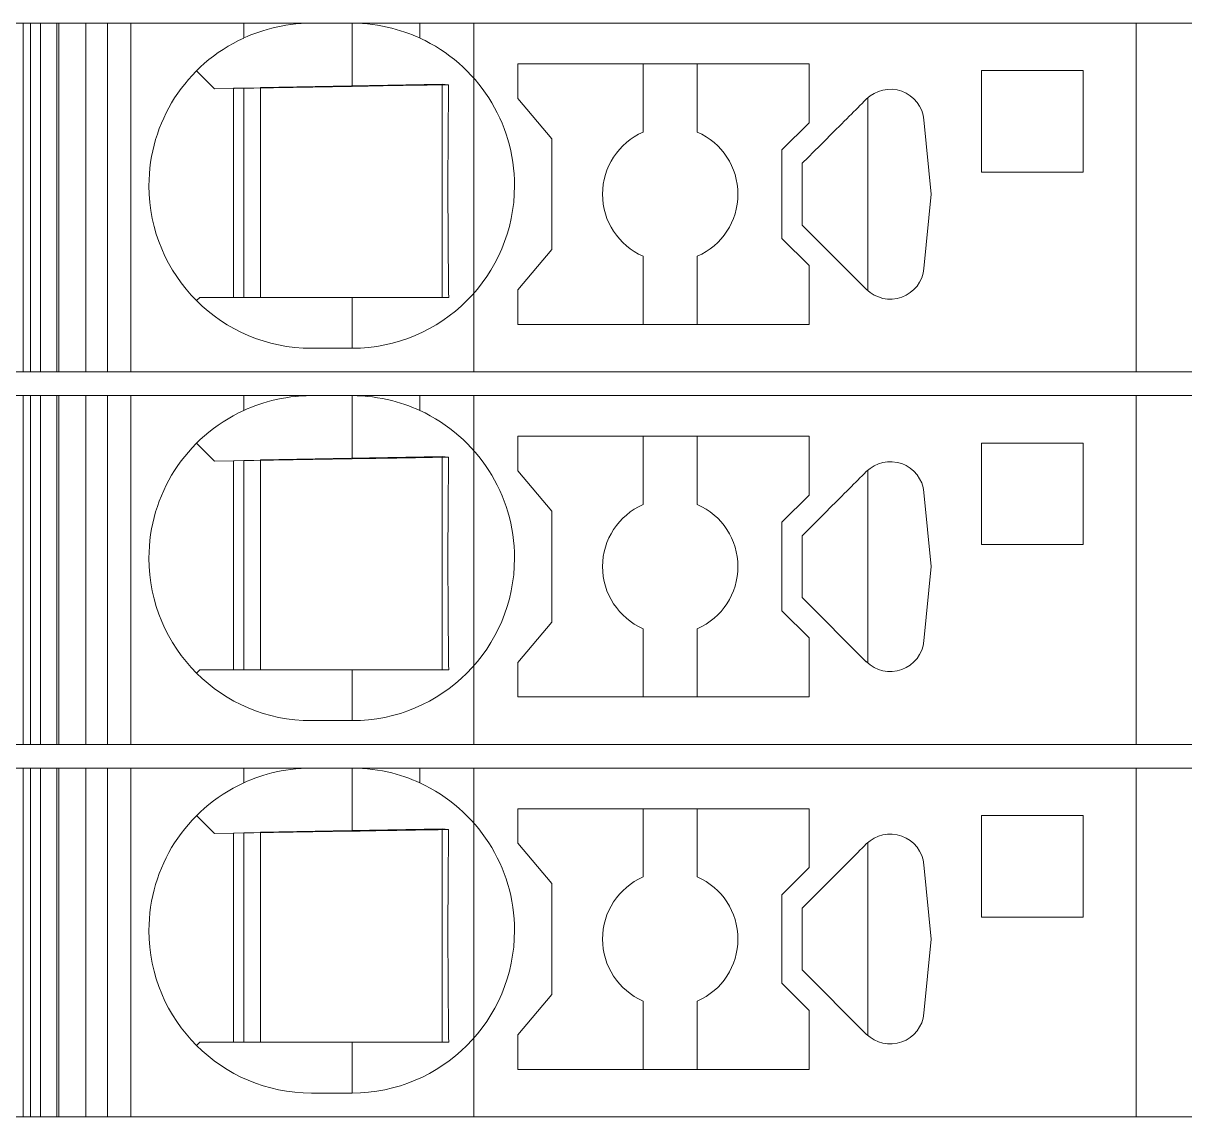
# Model space of a CAD drawing. Header units: millimetres. Extents: x 0 to 2100, y 0 to 1485.
# Drawn here: x 1240.89 to 1258.05, y 640.35 to 656.5 of the extents above; entities that cross this region are included whole.
import ezdxf
from ezdxf.enums import TextEntityAlignment as Align

# ---------------------------------------------------------------- set-up
doc = ezdxf.new("R2010")
doc.units = ezdxf.units.MM
for name, color, linetype, lineweight in [('EPLAN309', 5, 'Continuous', 5), ('EPLAN493', 5, 'Continuous', 5), ('MAIN-1', 7, 'Continuous', 5), ('MAIN-2', 7, 'Continuous', 5)]:
    doc.layers.add(name, color=color, linetype=linetype, lineweight=lineweight)
doc.styles.add('Tahoma', font='')
doc.styles.get('Tahoma').set_extended_font_data('Tahoma')

# ---------------------------------------------------------------- blocks, each defined once
blk = doc.blocks.new('EPLSYM_LibrarySPECIAL_Symbol12_Variant0_Placement8_26')
at = {"layer": 'EPLAN309', "lineweight": 13, "ltscale": 20}
blk.add_lwpolyline([(0, -5.15), (68.15, -5.15), (68.15, 0), (0, 0)], close=True, dxfattribs=at)
at = {"layer": 'EPLAN493', "color": 5, "style": 'Tahoma'}
blk.add_attdef('17_20450', text='', height=2.93475, dxfattribs=at).set_placement((0, -27.293475), align=Align.MIDDLE_RIGHT)
blk = doc.blocks.new('EPLSYM_LibrarySPECIAL_Symbol12_Variant0_Placement8_27')
at = {"layer": 'EPLAN309', "lineweight": 13, "ltscale": 20}
blk.add_lwpolyline([(0, -5.15), (68.15, -5.15), (68.15, 0), (0, 0)], close=True, dxfattribs=at)
at = {"layer": 'EPLAN493', "color": 5, "style": 'Tahoma'}
blk.add_attdef('17_20450', text='', height=2.93475, dxfattribs=at).set_placement((0, -27.293475), align=Align.MIDDLE_RIGHT)
blk = doc.blocks.new('EPLSYM_LibrarySPECIAL_Symbol12_Variant0_Placement8_28')
at = {"layer": 'EPLAN309', "lineweight": 13, "ltscale": 20}
blk.add_lwpolyline([(0, -5.15), (68.15, -5.15), (68.15, 0), (0, 0)], close=True, dxfattribs=at)
at = {"layer": 'EPLAN493', "color": 5, "style": 'Tahoma'}
blk.add_attdef('17_20450', text='', height=2.93475, dxfattribs=at).set_placement((0, -27.293475), align=Align.MIDDLE_RIGHT)

msp = doc.modelspace()

# ---------------------------------------------------------------- linework, layer by layer
at = {"layer": 'MAIN-1'}
for p, q in [((1241.001, 656.5), (1240.893, 656.5)), ((1240.893, 651.35), (1240.893, 656.5)), ((1241.001, 656.5), (1244.15, 656.5)), ((1241.001, 651.35), (1241.001, 656.5)), ((1244.15, 656.5), (1245.15, 656.5)), ((1244.15, 656.5), (1244.15, 656.282)), ((1244.497, 656.409), (1244.563, 656.427)), ((1244.563, 656.427), (1244.631, 656.443)), ((1244.631, 656.443), (1244.701, 656.458)), ((1244.701, 656.458), (1244.772, 656.47)), ((1244.772, 656.47), (1244.846, 656.481)), ((1244.846, 656.481), (1244.921, 656.489)), ((1244.921, 656.489), (1244.997, 656.495)), ((1244.997, 656.495), (1245.073, 656.499)), ((1245.073, 656.499), (1245.15, 656.5)), ((1245.75, 656.5), (1245.15, 656.5)), ((1245.827, 656.499), (1245.75, 656.5)), ((1246.75, 656.5), (1245.75, 656.5)), ((1245.75, 655.568), (1245.75, 656.5)), ((1245.903, 656.495), (1245.827, 656.499)), ((1245.979, 656.489), (1245.903, 656.495)), ((1246.054, 656.481), (1245.979, 656.489)), ((1246.128, 656.47), (1246.054, 656.481)), ((1246.199, 656.458), (1246.128, 656.47)), ((1246.269, 656.443), (1246.199, 656.458)), ((1246.337, 656.427), (1246.269, 656.443)), ((1246.403, 656.409), (1246.337, 656.427)), ((1246.75, 656.5), (1257.332, 656.5)), ((1246.75, 656.5), (1246.75, 656.282)), ((1258.05, 656.5), (1257.332, 656.5)), ((1257.332, 651.35), (1257.332, 656.5)), ((1244.15, 656.282), (1244.202, 656.305)), ((1244.202, 656.305), (1244.256, 656.327)), ((1244.256, 656.327), (1244.313, 656.349)), ((1244.313, 656.349), (1244.372, 656.37)), ((1244.372, 656.37), (1244.433, 656.39)), ((1244.433, 656.39), (1244.497, 656.409)), ((1246.467, 656.39), (1246.403, 656.409)), ((1246.528, 656.37), (1246.467, 656.39)), ((1246.587, 656.349), (1246.528, 656.37)), ((1246.644, 656.327), (1246.587, 656.349)), ((1246.698, 656.305), (1246.644, 656.327)), ((1246.75, 656.282), (1246.698, 656.305)), ((1248.2, 655.9), (1248.2, 655.389)), ((1252.5, 655.9), (1248.2, 655.9)), ((1250.05, 655.9), (1250.05, 654.892)), ((1250.85, 654.892), (1250.85, 655.9)), ((1252.5, 655.029), (1252.5, 655.9)), ((1243.453, 655.797), (1243.717, 655.533)), ((1255.05, 655.8), (1255.05, 654.3)), ((1256.55, 655.8), (1255.05, 655.8)), ((1256.55, 654.3), (1256.55, 655.8)), ((1243.717, 655.533), (1245.75, 655.568)), ((1245.87, 655.57), (1245.75, 655.568)), ((1245.987, 655.572), (1245.87, 655.57)), ((1246.1, 655.574), (1245.987, 655.572)), ((1246.209, 655.576), (1246.1, 655.574)), ((1246.313, 655.578), (1246.209, 655.576)), ((1246.412, 655.579), (1246.313, 655.578)), ((1246.507, 655.581), (1246.412, 655.579)), ((1246.599, 655.583), (1246.507, 655.581)), ((1246.688, 655.584), (1246.599, 655.583)), ((1246.774, 655.586), (1246.688, 655.584)), ((1246.858, 655.587), (1246.774, 655.586)), ((1246.94, 655.588), (1246.858, 655.587)), ((1247.02, 655.59), (1246.94, 655.588)), ((1247.099, 655.591), (1247.02, 655.59)), ((1247.079, 652.45), (1247.079, 655.591)), ((1247.176, 655.592), (1247.099, 655.591)), ((1247.176, 655.522), (1247.176, 655.592)), ((1244, 652.45), (1244, 655.538)), ((1244.15, 655.54), (1244.15, 652.45)), ((1244.4, 652.45), (1244.4, 655.545)), ((1247.174, 655.377), (1247.175, 655.45)), ((1247.175, 655.45), (1247.176, 655.522)), ((1248.7, 654.793), (1248.2, 655.389)), ((1253.367, 655.398), (1253.367, 652.552)), ((1247.172, 655.149), (1247.173, 655.227)), ((1247.173, 655.303), (1247.174, 655.377)), ((1247.173, 655.227), (1247.173, 655.303)), ((1253.19, 655.222), (1253.158, 655.191)), ((1253.221, 655.253), (1253.19, 655.222)), ((1253.252, 655.285), (1253.221, 655.253)), ((1253.284, 655.316), (1253.252, 655.285)), ((1253.315, 655.347), (1253.284, 655.316)), ((1253.346, 655.379), (1253.315, 655.347)), ((1247.17, 654.988), (1247.171, 655.07)), ((1247.171, 655.07), (1247.172, 655.149)), ((1253.021, 655.053), (1252.983, 655.015)), ((1253.058, 655.09), (1253.021, 655.053)), ((1253.094, 655.126), (1253.058, 655.09)), ((1253.127, 655.159), (1253.094, 655.126)), ((1253.158, 655.191), (1253.127, 655.159)), ((1254.302, 653.975), (1254.198, 655.072)), ((1247.169, 654.817), (1247.17, 654.904)), ((1247.17, 654.904), (1247.17, 654.988)), ((1252.1, 654.629), (1252.5, 655.029)), ((1252.902, 654.934), (1252.823, 654.856)), ((1252.943, 654.975), (1252.902, 654.934)), ((1252.983, 655.015), (1252.943, 654.975)), ((1247.168, 654.632), (1247.169, 654.726)), ((1247.169, 654.726), (1247.169, 654.817)), ((1248.7, 653.157), (1248.7, 654.793)), ((1252.742, 654.774), (1252.658, 654.69)), ((1252.823, 654.856), (1252.742, 654.774)), ((1247.167, 654.431), (1247.168, 654.534)), ((1247.168, 654.534), (1247.168, 654.632)), ((1252.1, 654.629), (1252.1, 653.321)), ((1252.572, 654.604), (1252.486, 654.518)), ((1252.658, 654.69), (1252.572, 654.604)), ((1247.167, 654.324), (1247.167, 654.431)), ((1252.486, 654.518), (1252.4, 654.432)), ((1252.4, 654.302), (1252.4, 654.432)), ((1247.167, 654.213), (1247.167, 654.324)), ((1247.167, 654.1), (1247.167, 654.213)), ((1252.4, 654.171), (1252.4, 654.302)), ((1255.05, 654.3), (1256.55, 654.3)), ((1247.167, 653.979), (1247.167, 654.1)), ((1252.4, 654.04), (1252.4, 654.171)), ((1252.4, 653.91), (1252.4, 654.04)), ((1247.167, 653.861), (1247.167, 653.979)), ((1247.167, 653.747), (1247.167, 653.861)), ((1252.4, 653.779), (1252.4, 653.91)), ((1254.198, 652.878), (1254.302, 653.975)), ((1247.168, 653.638), (1247.167, 653.747)), ((1252.4, 653.648), (1252.4, 653.779)), ((1247.168, 653.534), (1247.168, 653.638)), ((1247.169, 653.434), (1247.168, 653.534)), ((1252.4, 653.518), (1252.4, 653.648)), ((1252.4, 653.518), (1253.346, 652.571)), ((1247.169, 653.339), (1247.169, 653.434)), ((1247.17, 653.248), (1247.169, 653.339)), ((1247.171, 653.159), (1247.17, 653.248)), ((1247.172, 653.073), (1247.171, 653.159)), ((1248.2, 652.561), (1248.7, 653.157)), ((1252.5, 652.921), (1252.1, 653.321)), ((1247.172, 652.99), (1247.172, 653.073)), ((1247.173, 652.908), (1247.172, 652.99)), ((1250.05, 652.05), (1250.05, 653.058)), ((1250.85, 652.05), (1250.85, 653.058)), ((1247.174, 652.829), (1247.173, 652.908)), ((1247.175, 652.75), (1247.174, 652.829)), ((1252.5, 652.05), (1252.5, 652.921)), ((1247.176, 652.674), (1247.175, 652.75)), ((1247.176, 652.598), (1247.176, 652.674)), ((1247.177, 652.524), (1247.176, 652.598)), ((1247.178, 652.45), (1247.177, 652.524)), ((1248.2, 652.561), (1248.2, 652.05)), ((1243.5, 652.45), (1243.453, 652.403)), ((1243.5, 652.45), (1245.75, 652.45)), ((1245.75, 652.45), (1245.842, 652.45)), ((1245.75, 652.45), (1245.75, 651.7)), ((1245.842, 652.45), (1245.933, 652.45)), ((1245.933, 652.45), (1246.023, 652.45)), ((1246.023, 652.45), (1246.11, 652.45)), ((1246.11, 652.45), (1246.195, 652.45)), ((1246.195, 652.45), (1246.278, 652.45)), ((1246.278, 652.45), (1246.358, 652.45)), ((1246.358, 652.45), (1246.436, 652.45)), ((1246.436, 652.45), (1246.511, 652.45)), ((1246.511, 652.45), (1246.585, 652.45)), ((1246.585, 652.45), (1246.657, 652.45)), ((1246.657, 652.45), (1246.726, 652.45)), ((1246.726, 652.45), (1246.795, 652.45)), ((1246.795, 652.45), (1246.861, 652.45)), ((1246.861, 652.45), (1246.927, 652.45)), ((1246.927, 652.45), (1246.991, 652.45)), ((1246.991, 652.45), (1247.055, 652.45)), ((1247.055, 652.45), (1247.117, 652.45)), ((1247.117, 652.45), (1247.178, 652.45)), ((1252.5, 652.05), (1248.2, 652.05)), ((1245.75, 651.7), (1245.15, 651.7)), ((1241.001, 651.35), (1240.893, 651.35)), ((1241.001, 651.35), (1257.332, 651.35)), ((1258.05, 651.35), (1257.332, 651.35)), ((1241.001, 651), (1240.893, 651)), ((1240.893, 645.85), (1240.893, 651)), ((1241.001, 651), (1244.15, 651)), ((1241.001, 645.85), (1241.001, 651)), ((1244.15, 651), (1245.15, 651)), ((1244.15, 651), (1244.15, 650.782)), ((1244.497, 650.909), (1244.563, 650.927)), ((1244.563, 650.927), (1244.631, 650.943)), ((1244.631, 650.943), (1244.701, 650.958)), ((1244.701, 650.958), (1244.772, 650.97)), ((1244.772, 650.97), (1244.846, 650.981)), ((1244.846, 650.981), (1244.921, 650.989)), ((1244.921, 650.989), (1244.997, 650.995)), ((1244.997, 650.995), (1245.073, 650.999)), ((1245.073, 650.999), (1245.15, 651)), ((1245.75, 651), (1245.15, 651)), ((1245.827, 650.999), (1245.75, 651)), ((1246.75, 651), (1245.75, 651)), ((1245.75, 650.068), (1245.75, 651)), ((1245.903, 650.995), (1245.827, 650.999)), ((1245.979, 650.989), (1245.903, 650.995)), ((1246.054, 650.981), (1245.979, 650.989)), ((1246.128, 650.97), (1246.054, 650.981)), ((1246.199, 650.958), (1246.128, 650.97)), ((1246.269, 650.943), (1246.199, 650.958)), ((1246.337, 650.927), (1246.269, 650.943)), ((1246.403, 650.909), (1246.337, 650.927)), ((1246.75, 651), (1257.332, 651)), ((1246.75, 651), (1246.75, 650.782)), ((1258.05, 651), (1257.332, 651)), ((1257.332, 645.85), (1257.332, 651)), ((1244.15, 650.782), (1244.202, 650.805)), ((1244.202, 650.805), (1244.256, 650.827)), ((1244.256, 650.827), (1244.313, 650.849)), ((1244.313, 650.849), (1244.372, 650.87)), ((1244.372, 650.87), (1244.433, 650.89)), ((1244.433, 650.89), (1244.497, 650.909)), ((1246.467, 650.89), (1246.403, 650.909)), ((1246.528, 650.87), (1246.467, 650.89)), ((1246.587, 650.849), (1246.528, 650.87)), ((1246.644, 650.827), (1246.587, 650.849)), ((1246.698, 650.805), (1246.644, 650.827)), ((1246.75, 650.782), (1246.698, 650.805)), ((1243.453, 650.297), (1243.717, 650.033)), ((1248.2, 650.4), (1248.2, 649.889)), ((1252.5, 650.4), (1248.2, 650.4)), ((1250.05, 650.4), (1250.05, 649.392)), ((1250.85, 649.392), (1250.85, 650.4)), ((1252.5, 649.529), (1252.5, 650.4)), ((1255.05, 650.3), (1255.05, 648.8)), ((1256.55, 650.3), (1255.05, 650.3)), ((1256.55, 648.8), (1256.55, 650.3)), ((1243.717, 650.033), (1245.75, 650.068)), ((1245.87, 650.07), (1245.75, 650.068)), ((1245.987, 650.072), (1245.87, 650.07)), ((1246.1, 650.074), (1245.987, 650.072)), ((1246.209, 650.076), (1246.1, 650.074)), ((1246.313, 650.078), (1246.209, 650.076)), ((1246.412, 650.079), (1246.313, 650.078)), ((1246.507, 650.081), (1246.412, 650.079)), ((1246.599, 650.083), (1246.507, 650.081)), ((1246.688, 650.084), (1246.599, 650.083)), ((1246.774, 650.086), (1246.688, 650.084)), ((1246.858, 650.087), (1246.774, 650.086)), ((1246.94, 650.088), (1246.858, 650.087)), ((1247.02, 650.09), (1246.94, 650.088)), ((1247.099, 650.091), (1247.02, 650.09)), ((1247.079, 646.95), (1247.079, 650.091)), ((1247.176, 650.092), (1247.099, 650.091)), ((1247.176, 650.022), (1247.176, 650.092)), ((1244, 646.95), (1244, 650.038)), ((1244.15, 650.04), (1244.15, 646.95)), ((1244.4, 646.95), (1244.4, 650.045)), ((1247.174, 649.877), (1247.175, 649.95)), ((1247.175, 649.95), (1247.176, 650.022)), ((1253.367, 649.898), (1253.367, 647.052)), ((1247.172, 649.649), (1247.173, 649.727)), ((1247.173, 649.803), (1247.174, 649.877)), ((1247.173, 649.727), (1247.173, 649.803)), ((1248.7, 649.293), (1248.2, 649.889)), ((1253.19, 649.722), (1253.158, 649.691)), ((1253.221, 649.753), (1253.19, 649.722)), ((1253.252, 649.785), (1253.221, 649.753)), ((1253.284, 649.816), (1253.252, 649.785)), ((1253.315, 649.847), (1253.284, 649.816)), ((1253.346, 649.879), (1253.315, 649.847)), ((1247.17, 649.488), (1247.171, 649.57)), ((1247.171, 649.57), (1247.172, 649.649)), ((1253.021, 649.553), (1252.983, 649.515)), ((1253.058, 649.59), (1253.021, 649.553)), ((1253.094, 649.626), (1253.058, 649.59)), ((1253.127, 649.659), (1253.094, 649.626)), ((1253.158, 649.691), (1253.127, 649.659)), ((1254.302, 648.475), (1254.198, 649.572)), ((1247.169, 649.317), (1247.17, 649.404)), ((1247.17, 649.404), (1247.17, 649.488)), ((1252.1, 649.129), (1252.5, 649.529)), ((1252.902, 649.434), (1252.823, 649.356)), ((1252.943, 649.475), (1252.902, 649.434)), ((1252.983, 649.515), (1252.943, 649.475)), ((1247.168, 649.132), (1247.169, 649.226)), ((1247.169, 649.226), (1247.169, 649.317)), ((1248.7, 647.657), (1248.7, 649.293)), ((1252.742, 649.274), (1252.658, 649.19)), ((1252.823, 649.356), (1252.742, 649.274)), ((1247.167, 648.931), (1247.168, 649.034)), ((1247.168, 649.034), (1247.168, 649.132)), ((1252.1, 649.129), (1252.1, 647.821)), ((1252.572, 649.104), (1252.486, 649.018)), ((1252.658, 649.19), (1252.572, 649.104)), ((1247.167, 648.824), (1247.167, 648.931)), ((1252.486, 649.018), (1252.4, 648.932)), ((1252.4, 648.802), (1252.4, 648.932)), ((1247.167, 648.713), (1247.167, 648.824)), ((1247.167, 648.6), (1247.167, 648.713)), ((1252.4, 648.671), (1252.4, 648.802)), ((1255.05, 648.8), (1256.55, 648.8)), ((1247.167, 648.479), (1247.167, 648.6)), ((1252.4, 648.54), (1252.4, 648.671)), ((1252.4, 648.41), (1252.4, 648.54)), ((1247.167, 648.361), (1247.167, 648.479)), ((1247.167, 648.247), (1247.167, 648.361)), ((1252.4, 648.279), (1252.4, 648.41)), ((1254.198, 647.378), (1254.302, 648.475)), ((1247.168, 648.138), (1247.167, 648.247)), ((1252.4, 648.148), (1252.4, 648.279)), ((1247.168, 648.034), (1247.168, 648.138)), ((1247.169, 647.934), (1247.168, 648.034)), ((1252.4, 648.018), (1252.4, 648.148)), ((1252.4, 648.018), (1253.346, 647.071)), ((1247.169, 647.839), (1247.169, 647.934)), ((1247.17, 647.748), (1247.169, 647.839)), ((1247.171, 647.659), (1247.17, 647.748)), ((1252.5, 647.421), (1252.1, 647.821)), ((1247.172, 647.573), (1247.171, 647.659)), ((1247.172, 647.49), (1247.172, 647.573)), ((1247.173, 647.408), (1247.172, 647.49)), ((1248.2, 647.061), (1248.7, 647.657)), ((1250.05, 646.55), (1250.05, 647.558)), ((1250.85, 646.55), (1250.85, 647.558)), ((1247.174, 647.329), (1247.173, 647.408)), ((1247.175, 647.25), (1247.174, 647.329)), ((1252.5, 646.55), (1252.5, 647.421)), ((1247.176, 647.174), (1247.175, 647.25)), ((1247.176, 647.098), (1247.176, 647.174)), ((1247.177, 647.024), (1247.176, 647.098)), ((1247.178, 646.95), (1247.177, 647.024)), ((1248.2, 647.061), (1248.2, 646.55)), ((1243.5, 646.95), (1243.453, 646.903)), ((1243.5, 646.95), (1245.75, 646.95)), ((1245.75, 646.95), (1245.842, 646.95)), ((1245.75, 646.95), (1245.75, 646.2)), ((1245.842, 646.95), (1245.933, 646.95)), ((1245.933, 646.95), (1246.023, 646.95)), ((1246.023, 646.95), (1246.11, 646.95)), ((1246.11, 646.95), (1246.195, 646.95)), ((1246.195, 646.95), (1246.278, 646.95)), ((1246.278, 646.95), (1246.358, 646.95)), ((1246.358, 646.95), (1246.436, 646.95)), ((1246.436, 646.95), (1246.511, 646.95)), ((1246.511, 646.95), (1246.585, 646.95)), ((1246.585, 646.95), (1246.657, 646.95)), ((1246.657, 646.95), (1246.726, 646.95)), ((1246.726, 646.95), (1246.795, 646.95)), ((1246.795, 646.95), (1246.861, 646.95)), ((1246.861, 646.95), (1246.927, 646.95)), ((1246.927, 646.95), (1246.991, 646.95)), ((1246.991, 646.95), (1247.055, 646.95)), ((1247.055, 646.95), (1247.117, 646.95)), ((1247.117, 646.95), (1247.178, 646.95)), ((1252.5, 646.55), (1248.2, 646.55)), ((1245.75, 646.2), (1245.15, 646.2)), ((1241.001, 645.85), (1240.893, 645.85)), ((1241.001, 645.85), (1257.332, 645.85)), ((1258.05, 645.85), (1257.332, 645.85)), ((1241.001, 645.5), (1240.893, 645.5)), ((1240.893, 640.35), (1240.893, 645.5)), ((1241.001, 645.5), (1244.15, 645.5)), ((1241.001, 640.35), (1241.001, 645.5)), ((1244.15, 645.5), (1245.15, 645.5)), ((1244.15, 645.5), (1244.15, 645.282)), ((1244.563, 645.427), (1244.631, 645.443)), ((1244.631, 645.443), (1244.701, 645.458)), ((1244.701, 645.458), (1244.772, 645.47)), ((1244.772, 645.47), (1244.846, 645.481)), ((1244.846, 645.481), (1244.921, 645.489)), ((1244.921, 645.489), (1244.997, 645.495)), ((1244.997, 645.495), (1245.073, 645.499)), ((1245.073, 645.499), (1245.15, 645.5)), ((1245.75, 645.5), (1245.15, 645.5)), ((1245.827, 645.499), (1245.75, 645.5)), ((1246.75, 645.5), (1245.75, 645.5)), ((1245.75, 644.568), (1245.75, 645.5)), ((1245.903, 645.495), (1245.827, 645.499)), ((1245.979, 645.489), (1245.903, 645.495)), ((1246.054, 645.481), (1245.979, 645.489)), ((1246.128, 645.47), (1246.054, 645.481)), ((1246.199, 645.458), (1246.128, 645.47)), ((1246.269, 645.443), (1246.199, 645.458)), ((1246.337, 645.427), (1246.269, 645.443)), ((1246.75, 645.5), (1257.332, 645.5)), ((1246.75, 645.5), (1246.75, 645.282)), ((1258.05, 645.5), (1257.332, 645.5)), ((1257.332, 640.35), (1257.332, 645.5)), ((1244.15, 645.282), (1244.202, 645.305)), ((1244.202, 645.305), (1244.256, 645.327)), ((1244.256, 645.327), (1244.313, 645.349)), ((1244.313, 645.349), (1244.372, 645.37)), ((1244.372, 645.37), (1244.433, 645.39)), ((1244.433, 645.39), (1244.497, 645.409)), ((1244.497, 645.409), (1244.563, 645.427)), ((1246.403, 645.409), (1246.337, 645.427)), ((1246.467, 645.39), (1246.403, 645.409)), ((1246.528, 645.37), (1246.467, 645.39)), ((1246.587, 645.349), (1246.528, 645.37)), ((1246.644, 645.327), (1246.587, 645.349)), ((1246.698, 645.305), (1246.644, 645.327)), ((1246.75, 645.282), (1246.698, 645.305)), ((1243.453, 644.797), (1243.717, 644.533)), ((1248.2, 644.9), (1248.2, 644.389)), ((1252.5, 644.9), (1248.2, 644.9)), ((1250.05, 644.9), (1250.05, 643.892)), ((1250.85, 643.892), (1250.85, 644.9)), ((1252.5, 644.029), (1252.5, 644.9)), ((1255.05, 644.8), (1255.05, 643.3)), ((1256.55, 644.8), (1255.05, 644.8)), ((1256.55, 643.3), (1256.55, 644.8)), ((1246.1, 644.574), (1245.987, 644.572)), ((1246.209, 644.576), (1246.1, 644.574)), ((1246.313, 644.578), (1246.209, 644.576)), ((1246.412, 644.579), (1246.313, 644.578)), ((1246.507, 644.581), (1246.412, 644.579)), ((1246.599, 644.583), (1246.507, 644.581)), ((1246.688, 644.584), (1246.599, 644.583)), ((1246.774, 644.586), (1246.688, 644.584)), ((1246.858, 644.587), (1246.774, 644.586)), ((1246.94, 644.588), (1246.858, 644.587)), ((1247.02, 644.59), (1246.94, 644.588)), ((1247.099, 644.591), (1247.02, 644.59)), ((1247.079, 641.45), (1247.079, 644.591)), ((1247.176, 644.592), (1247.099, 644.591)), ((1247.176, 644.522), (1247.176, 644.592)), ((1243.717, 644.533), (1245.75, 644.568)), ((1244, 641.45), (1244, 644.538)), ((1244.15, 644.54), (1244.15, 641.45)), ((1244.4, 641.45), (1244.4, 644.545)), ((1245.87, 644.57), (1245.75, 644.568)), ((1245.987, 644.572), (1245.87, 644.57)), ((1247.174, 644.377), (1247.175, 644.45)), ((1247.175, 644.45), (1247.176, 644.522)), ((1247.173, 644.303), (1247.174, 644.377)), ((1247.173, 644.227), (1247.173, 644.303)), ((1248.7, 643.793), (1248.2, 644.389)), ((1253.221, 644.253), (1253.19, 644.222)), ((1253.252, 644.285), (1253.221, 644.253)), ((1253.284, 644.316), (1253.252, 644.285)), ((1253.315, 644.347), (1253.284, 644.316)), ((1253.346, 644.379), (1253.315, 644.347)), ((1253.367, 644.398), (1253.367, 641.552)), ((1247.17, 643.988), (1247.171, 644.07)), ((1247.171, 644.07), (1247.172, 644.149)), ((1247.172, 644.149), (1247.173, 644.227)), ((1253.058, 644.09), (1253.021, 644.053)), ((1253.094, 644.126), (1253.058, 644.09)), ((1253.127, 644.159), (1253.094, 644.126)), ((1253.158, 644.191), (1253.127, 644.159)), ((1253.19, 644.222), (1253.158, 644.191)), ((1254.302, 642.975), (1254.198, 644.072)), ((1247.169, 643.817), (1247.17, 643.904)), ((1247.17, 643.904), (1247.17, 643.988)), ((1252.1, 643.629), (1252.5, 644.029)), ((1252.902, 643.934), (1252.823, 643.856)), ((1252.943, 643.975), (1252.902, 643.934)), ((1252.983, 644.015), (1252.943, 643.975)), ((1253.021, 644.053), (1252.983, 644.015)), ((1247.168, 643.632), (1247.169, 643.726)), ((1247.169, 643.726), (1247.169, 643.817)), ((1248.7, 642.157), (1248.7, 643.793)), ((1252.742, 643.774), (1252.658, 643.69)), ((1252.823, 643.856), (1252.742, 643.774)), ((1247.168, 643.534), (1247.168, 643.632)), ((1252.1, 643.629), (1252.1, 642.321)), ((1252.572, 643.604), (1252.486, 643.518)), ((1252.658, 643.69), (1252.572, 643.604)), ((1247.167, 643.431), (1247.168, 643.534)), ((1247.167, 643.324), (1247.167, 643.431)), ((1252.486, 643.518), (1252.4, 643.432)), ((1252.4, 643.302), (1252.4, 643.432)), ((1247.167, 643.213), (1247.167, 643.324)), ((1247.167, 643.1), (1247.167, 643.213)), ((1252.4, 643.171), (1252.4, 643.302)), ((1255.05, 643.3), (1256.55, 643.3)), ((1247.167, 642.979), (1247.167, 643.1)), ((1252.4, 643.04), (1252.4, 643.171)), ((1252.4, 642.91), (1252.4, 643.04)), ((1247.167, 642.861), (1247.167, 642.979)), ((1247.167, 642.747), (1247.167, 642.861)), ((1252.4, 642.779), (1252.4, 642.91)), ((1254.198, 641.878), (1254.302, 642.975)), ((1247.168, 642.638), (1247.167, 642.747)), ((1252.4, 642.648), (1252.4, 642.779)), ((1247.168, 642.534), (1247.168, 642.638)), ((1247.169, 642.434), (1247.168, 642.534)), ((1252.4, 642.518), (1252.4, 642.648)), ((1252.4, 642.518), (1253.346, 641.571)), ((1247.169, 642.339), (1247.169, 642.434)), ((1247.17, 642.248), (1247.169, 642.339)), ((1247.171, 642.159), (1247.17, 642.248)), ((1252.5, 641.921), (1252.1, 642.321)), ((1247.172, 642.073), (1247.171, 642.159)), ((1247.172, 641.99), (1247.172, 642.073)), ((1248.2, 641.561), (1248.7, 642.157)), ((1250.05, 641.05), (1250.05, 642.058)), ((1250.85, 641.05), (1250.85, 642.058)), ((1247.173, 641.908), (1247.172, 641.99)), ((1247.174, 641.829), (1247.173, 641.908)), ((1247.175, 641.75), (1247.174, 641.829)), ((1252.5, 641.05), (1252.5, 641.921)), ((1247.176, 641.674), (1247.175, 641.75)), ((1247.176, 641.598), (1247.176, 641.674)), ((1247.177, 641.524), (1247.176, 641.598)), ((1247.178, 641.45), (1247.177, 641.524)), ((1248.2, 641.561), (1248.2, 641.05)), ((1243.5, 641.45), (1243.453, 641.403)), ((1243.5, 641.45), (1245.75, 641.45)), ((1245.75, 641.45), (1245.842, 641.45)), ((1245.75, 641.45), (1245.75, 640.7)), ((1245.842, 641.45), (1245.933, 641.45)), ((1245.933, 641.45), (1246.023, 641.45)), ((1246.023, 641.45), (1246.11, 641.45)), ((1246.11, 641.45), (1246.195, 641.45)), ((1246.195, 641.45), (1246.278, 641.45)), ((1246.278, 641.45), (1246.358, 641.45)), ((1246.358, 641.45), (1246.436, 641.45)), ((1246.436, 641.45), (1246.511, 641.45)), ((1246.511, 641.45), (1246.585, 641.45)), ((1246.585, 641.45), (1246.657, 641.45)), ((1246.657, 641.45), (1246.726, 641.45)), ((1246.726, 641.45), (1246.795, 641.45)), ((1246.795, 641.45), (1246.861, 641.45)), ((1246.861, 641.45), (1246.927, 641.45)), ((1246.927, 641.45), (1246.991, 641.45)), ((1246.991, 641.45), (1247.055, 641.45)), ((1247.055, 641.45), (1247.117, 641.45)), ((1247.117, 641.45), (1247.178, 641.45)), ((1252.5, 641.05), (1248.2, 641.05)), ((1245.75, 640.7), (1245.15, 640.7)), ((1241.001, 640.35), (1240.893, 640.35)), ((1241.001, 640.35), (1257.332, 640.35)), ((1258.05, 640.35), (1257.332, 640.35))]:
    msp.add_line(p, q, dxfattribs=at)
for centre, radius, start, end in [((1245.15, 654.1), 2.4, 114.6244, 180), ((1245.75, 654.1), 2.4, 0, 65.3756), ((1253.7, 655.025), 0.5, 5.4404, 135), ((1250.45, 653.975), 1, 113.5782, 180), ((1250.45, 653.975), 1, 0, 66.4218), ((1245.15, 654.1), 2.4, 180, 270), ((1245.75, 654.1), 2.4, 270, 0), ((1250.45, 653.975), 1, 180, 246.4218), ((1250.45, 653.975), 1, 293.5782, 0), ((1253.7, 652.925), 0.5, 225, 354.5596), ((1245.15, 648.6), 2.4, 114.6244, 180), ((1245.75, 648.6), 2.4, 0, 65.3756), ((1253.7, 649.525), 0.5, 5.4404, 135), ((1250.45, 648.475), 1, 113.5782, 180), ((1250.45, 648.475), 1, 0, 66.4218), ((1245.15, 648.6), 2.4, 180, 270), ((1245.75, 648.6), 2.4, 270, 0), ((1250.45, 648.475), 1, 180, 246.4218), ((1250.45, 648.475), 1, 293.5782, 0), ((1253.7, 647.425), 0.5, 225, 354.5596), ((1245.15, 643.1), 2.4, 114.6244, 180), ((1245.75, 643.1), 2.4, 0, 65.3756), ((1253.7, 644.025), 0.5, 5.4404, 135), ((1250.45, 642.975), 1, 113.5782, 180), ((1250.45, 642.975), 1, 0, 66.4218), ((1245.15, 643.1), 2.4, 180, 270), ((1245.75, 643.1), 2.4, 270, 0), ((1250.45, 642.975), 1, 180, 246.4218), ((1250.45, 642.975), 1, 293.5782, 0), ((1253.7, 641.925), 0.5, 225, 354.5596)]:
    msp.add_arc(centre, radius, start, end, dxfattribs=at)
at = {"layer": 'MAIN-2'}
for p, q in [((1241.15, 656.5), (1241.15, 651.35)), ((1241.389, 651.35), (1241.389, 656.5)), ((1241.417, 656.5), (1241.417, 651.35)), ((1241.82, 656.5), (1241.82, 651.35)), ((1242.136, 651.35), (1242.136, 656.5)), ((1242.481, 656.5), (1242.481, 651.35)), ((1247.55, 651.35), (1247.55, 656.5)), ((1244.4, 655.553), (1247.079, 655.6)), ((1244.4, 655.548), (1244.4, 655.553)), ((1247.079, 655.6), (1247.176, 655.592)), ((1247.079, 655.591), (1247.079, 655.6)), ((1243.717, 655.533), (1244, 655.538)), ((1244.15, 655.542), (1244, 655.539)), ((1244, 655.539), (1244, 655.538)), ((1244, 655.538), (1244, 655.538)), ((1244.4, 655.548), (1244.15, 655.543)), ((1244.15, 655.542), (1244.15, 655.543)), ((1244.15, 655.542), (1244.15, 655.54)), ((1244.4, 655.545), (1244.4, 655.548)), ((1244.15, 652.45), (1244.15, 652.45)), ((1244.4, 652.45), (1244.4, 652.45)), ((1241.15, 651), (1241.15, 645.85)), ((1241.389, 645.85), (1241.389, 651)), ((1241.417, 651), (1241.417, 645.85)), ((1241.82, 651), (1241.82, 645.85)), ((1242.136, 645.85), (1242.136, 651)), ((1242.481, 651), (1242.481, 645.85)), ((1247.55, 645.85), (1247.55, 651)), ((1244.4, 650.053), (1247.079, 650.1)), ((1247.079, 650.1), (1247.176, 650.092)), ((1247.079, 650.091), (1247.079, 650.1)), ((1243.717, 650.033), (1244, 650.038)), ((1244.15, 650.042), (1244, 650.039)), ((1244, 650.039), (1244, 650.038)), ((1244, 650.038), (1244, 650.038)), ((1244.4, 650.048), (1244.15, 650.043)), ((1244.15, 650.042), (1244.15, 650.043)), ((1244.15, 650.042), (1244.15, 650.04)), ((1244.4, 650.048), (1244.4, 650.053)), ((1244.4, 650.045), (1244.4, 650.048)), ((1244.15, 646.95), (1244.15, 646.95)), ((1244.4, 646.95), (1244.4, 646.95)), ((1241.15, 645.5), (1241.15, 640.35)), ((1241.389, 640.35), (1241.389, 645.5)), ((1241.417, 645.5), (1241.417, 640.35)), ((1241.82, 645.5), (1241.82, 640.35)), ((1242.136, 640.35), (1242.136, 645.5)), ((1242.481, 645.5), (1242.481, 640.35)), ((1247.55, 640.35), (1247.55, 645.5)), ((1244.4, 644.553), (1247.079, 644.6)), ((1247.079, 644.6), (1247.176, 644.592)), ((1247.079, 644.591), (1247.079, 644.6)), ((1243.717, 644.533), (1244, 644.538)), ((1244.15, 644.542), (1244, 644.539)), ((1244, 644.539), (1244, 644.538)), ((1244, 644.538), (1244, 644.538)), ((1244.4, 644.548), (1244.15, 644.543)), ((1244.15, 644.542), (1244.15, 644.543)), ((1244.15, 644.542), (1244.15, 644.54)), ((1244.4, 644.548), (1244.4, 644.553)), ((1244.4, 644.545), (1244.4, 644.548)), ((1244.15, 641.45), (1244.15, 641.45)), ((1244.4, 641.45), (1244.4, 641.45))]:
    msp.add_line(p, q, dxfattribs=at)

# ---------------------------------------------------------------- block references
for name, p in [('EPLSYM_LibrarySPECIAL_Symbol12_Variant0_Placement8_26', (1222, 656.5)), ('EPLSYM_LibrarySPECIAL_Symbol12_Variant0_Placement8_27', (1222, 651)), ('EPLSYM_LibrarySPECIAL_Symbol12_Variant0_Placement8_28', (1222, 645.5))]:
    msp.add_blockref(name, p)

doc.saveas('drawing.dxf')
